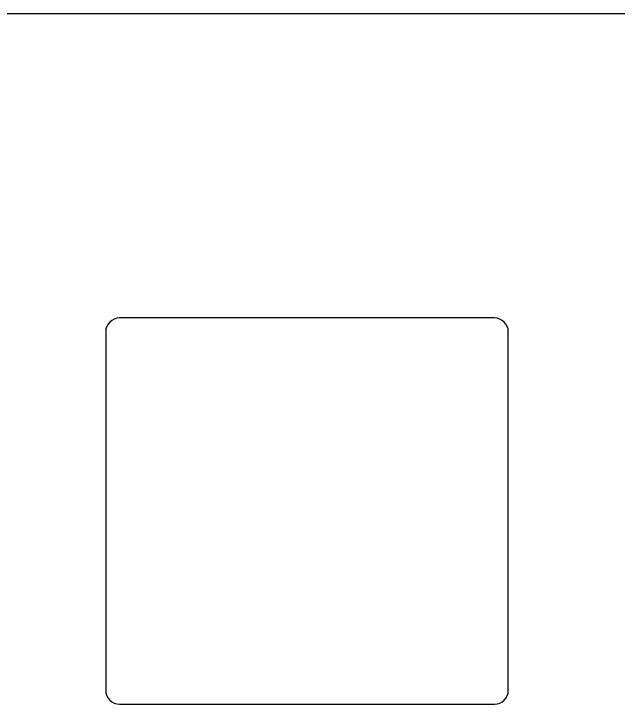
# Model space of a CAD drawing. Header units: millimetres. Extents: x -10 to 277, y -95 to 18.
# Drawn here: x 179.93 to 201.84, y -7 to 18.03 of the extents above; entities that cross this region are included whole.
import ezdxf

# ---------------------------------------------------------------- set-up
doc = ezdxf.new("R2010")
doc.units = ezdxf.units.MM
doc.header["$MEASUREMENT"] = 0
doc.layers.add('Edge.Cuts', color=53, linetype='CONTINUOUS')

msp = doc.modelspace()

# ---------------------------------------------------------------- linework, layer by layer
at = {"layer": 'Edge.Cuts', "linetype": 'Continuous'}
for p, q in [((209.475, 18.026), (57.225, 18.026)), ((197.358916, 7), (183.758916, 7)), ((183.258916, 6.5), (183.258916, -6.5)), ((197.858916, -6.5), (197.858916, 6.5)), ((183.758916, -7), (197.358916, -7))]:
    msp.add_line(p, q, dxfattribs=at)
at = {"layer": 'Edge.Cuts'}
for centre, start, end in [((183.758916, 6.5), 90, 180), ((197.358916, 6.5), 0, 90), ((183.758916, -6.5), 180, 270), ((197.358916, -6.5), 270, 0)]:
    msp.add_arc(centre, 0.5, start, end, dxfattribs=at)

doc.saveas('drawing.dxf')
